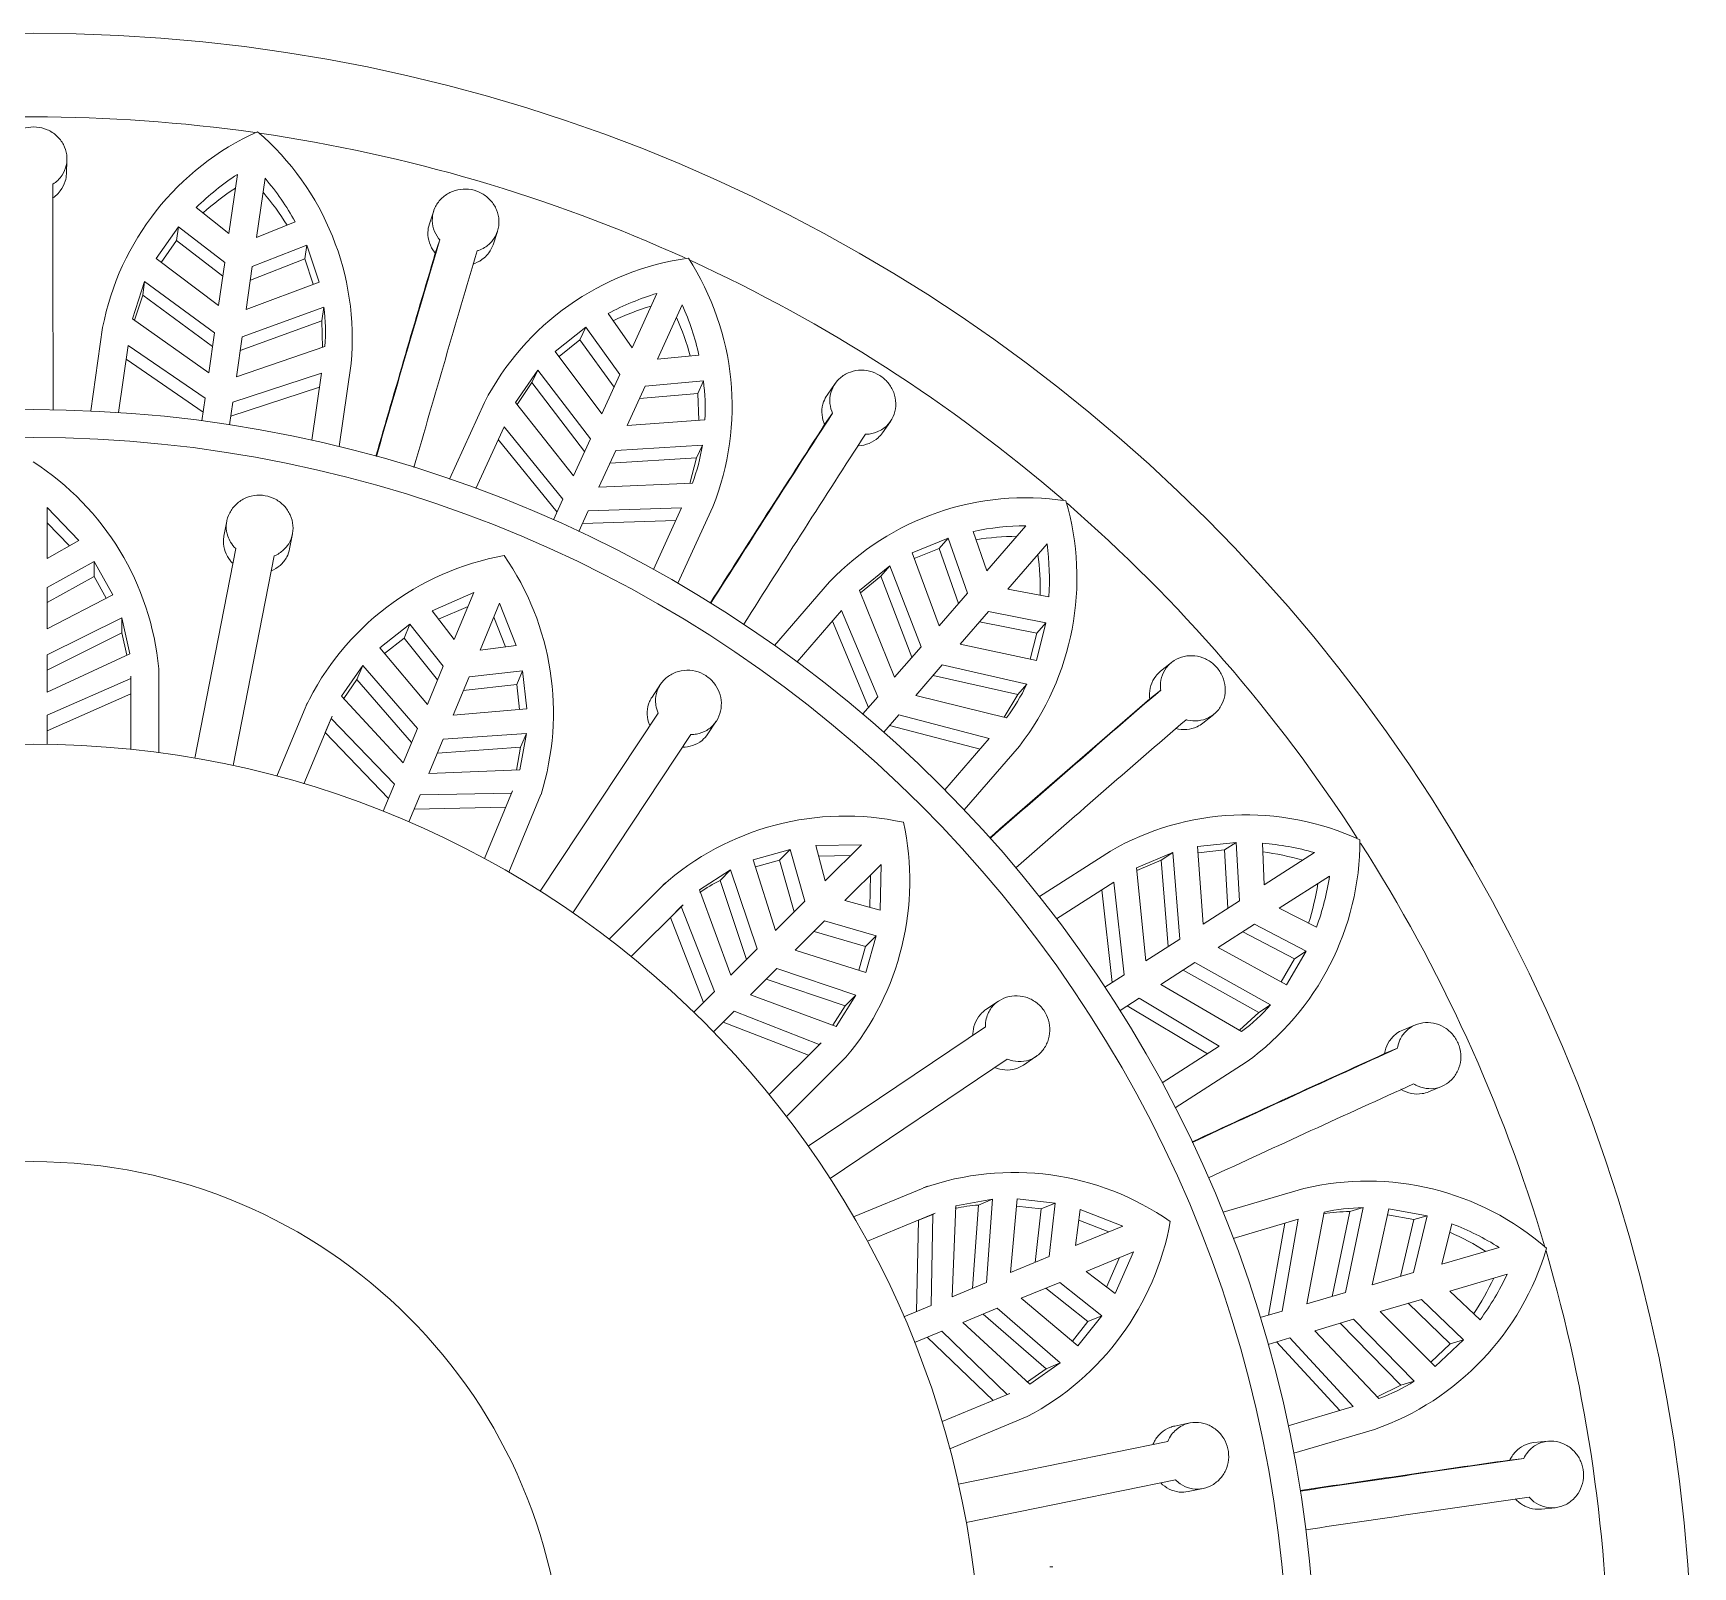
# Model space of a CAD drawing. Header units: millimetres. Extents: x -18512 to 101824, y -95768 to 52898.
# Drawn here: x 18619.16 to 18648.87, y -58385.26 to -58357.8 of the extents above; entities that cross this region are included whole.
import ezdxf

# ---------------------------------------------------------------- set-up
doc = ezdxf.new("R2010")
doc.units = ezdxf.units.MM
doc.header["$LTSCALE"] = 25
doc.layers.get('0').update_dxf_attribs({"color": 254, "lineweight": 0})
doc.layers.add('027 Sanitry Ware', color=1, linetype='Continuous', lineweight=0)

# ---------------------------------------------------------------- blocks, each defined once
blk = doc.blocks.new('SE2')
at = {"layer": '027 Sanitry Ware', "linetype": 'Continuous'}
for p, q in [((115.7023, 106.1135), (115.7051, 106.1887)), ((117.678, 105.9154), (117.6541, 105.844)), ((117.9963, 105.7322), (118.0202, 105.8035)), ((117.7096, 105.7585), (117.6859, 105.6875)), ((115.8326, 104.8382), (115.897, 105.2864)), ((117.2333, 105.0942), (117.1688, 104.6461)), ((119.8362, 104.9856), (119.7932, 104.9238)), ((117.762, 104.4719), (117.9501, 104.8838)), ((119.8224, 104.8261), (119.7796, 104.7646)), ((120.09, 104.7201), (120.133, 104.7818)), ((116.5648, 104.2457), (116.5491, 104.1654)), ((119.1781, 104.3229), (118.99, 103.9111)), ((116.9025, 104.0967), (116.9181, 104.177)), ((116.3933, 102.9704), (116.6125, 104.0983)), ((116.8186, 104.0582), (116.5994, 102.9303)), ((119.5102, 103.5768), (119.8067, 103.919)), ((116.1984, 103.0003), (116.1984, 103.4517)), ((121.645, 103.4853), (121.5863, 103.4381)), ((118.8966, 103.3676), (118.8514, 103.2994)), ((116.9981, 103.27), (116.9917, 103.2545)), ((120.0652, 103.3012), (119.985, 103.2086)), ((121.5868, 103.3362), (121.5284, 103.2893)), ((116.9893, 103.2478), (116.8343, 102.8738)), ((118.2501, 102.255), (118.8843, 103.2131)), ((120.0984, 103.1104), (120.1786, 103.203)), ((121.8138, 103.1591), (121.8724, 103.2062)), ((119.0594, 103.0972), (118.4253, 102.1391)), ((119.1516, 103.1006), (119.1968, 103.1689)), ((120.8269, 103.035), (120.5304, 102.6928)), ((118.0816, 102.3572), (118.2543, 102.7742)), ((120.9353, 102.2255), (121.3162, 102.4703)), ((118.9069, 102.2832), (118.6206, 101.997)), ((118.9236, 102.3004), (118.9118, 102.2885)), ((120.715, 101.664), (120.6471, 101.6182)), ((119.6919, 100.8835), (120.6444, 101.526)), ((122.9578, 101.5362), (122.8883, 101.5075)), ((122.86, 101.4096), (122.7908, 101.381)), ((119.5752, 101.0424), (119.8944, 101.3616)), ((120.7619, 101.3519), (119.8093, 100.7094)), ((120.8484, 101.3198), (120.9162, 101.3655)), ((122.0461, 101.3346), (121.6652, 101.0898)), ((123.0279, 101.1757), (123.0974, 101.2044)), ((120.3095, 100.6582), (119.9354, 100.5033)), ((120.3315, 100.6676), (120.316, 100.6612)), ((121.922, 100.5274), (122.3564, 100.655)), ((120.4521, 99.256), (120.8691, 99.4288)), ((121.7429, 99.3942), (121.6627, 99.3779)), ((122.7368, 99.3597), (122.3023, 99.2321)), ((120.499, 99.0646), (121.6249, 99.2937)), ((123.6684, 99.2963), (123.5936, 99.2883)), ((123.5389, 99.2023), (123.4644, 99.1944)), ((121.6668, 99.0879), (120.5409, 98.8588)), ((121.7345, 99.0251), (121.8147, 99.0414)), ((123.6341, 98.9306), (123.7089, 98.9385)), ((121.0073, 98.6204), (120.9906, 98.6204))]:
    blk.add_line(p, q, dxfattribs=at)
at = {"layer": '027 Sanitry Ware', "color": 8, "linetype": 'Continuous'}
for p, q in [((116.6217, 106.111), (116.576, 105.793)), ((116.7245, 105.7717), (116.7702, 106.0897)), ((116.576, 105.793), (116.4003, 105.9324)), ((116.9323, 105.8559), (116.7245, 105.7717)), ((116.3054, 105.8289), (116.1853, 105.6574)), ((116.2948, 105.7551), (116.3054, 105.8289)), ((116.3054, 105.8289), (116.5535, 105.6362)), ((116.2122, 105.6372), (116.2948, 105.7551)), ((116.5429, 105.5625), (116.2948, 105.7551)), ((116.7019, 105.6148), (116.9943, 105.7298)), ((116.9836, 105.656), (116.9943, 105.7298)), ((117.0611, 105.5315), (116.9943, 105.7298)), ((116.1853, 105.6574), (116.5203, 105.4058)), ((116.5535, 105.6362), (116.5203, 105.4058)), ((116.6688, 105.3845), (116.7019, 105.6148)), ((116.9836, 105.656), (116.6913, 105.5412)), ((116.9836, 105.656), (117.0297, 105.5197)), ((116.1229, 105.5348), (116.0576, 105.3334)), ((116.1229, 105.5348), (116.1123, 105.461)), ((116.4992, 105.2588), (116.1229, 105.5348)), ((116.6688, 105.3845), (117.0611, 105.5315)), ((116.0684, 105.3257), (116.1123, 105.461)), ((116.1123, 105.461), (116.4886, 105.1848)), ((118.8778, 105.4708), (118.7444, 105.1786)), ((118.8808, 105.1163), (119.0143, 105.4085)), ((116.4682, 105.0434), (116.0576, 105.3334)), ((116.637, 105.1635), (117.0759, 105.3225)), ((117.0865, 105.3962), (116.6477, 105.2375)), ((117.0865, 105.3962), (117.0759, 105.3225)), ((117.0759, 105.3225), (117.0798, 105.1803)), ((118.7444, 105.1786), (118.615, 105.3618)), ((116.4992, 105.2588), (116.4682, 105.0434)), ((116.6167, 105.0221), (116.6477, 105.2375)), ((118.4948, 105.2892), (118.3313, 105.1585)), ((118.4638, 105.2214), (118.4948, 105.2892)), ((118.4948, 105.2892), (118.6786, 105.0344)), ((116.0348, 105.1908), (115.9829, 104.8298)), ((116.0348, 105.1908), (116.4485, 104.9064)), ((117.0924, 105.1846), (116.6167, 105.0221)), ((118.3313, 105.1585), (118.5819, 104.8228)), ((118.3514, 105.1316), (118.4638, 105.2214)), ((118.6476, 104.9667), (118.4638, 105.2214)), ((119.104, 105.1385), (118.8808, 105.1163)), ((116.4377, 104.8312), (116.0241, 105.1164)), ((118.2369, 105.0584), (118.1174, 104.8836)), ((118.2369, 105.0584), (118.2059, 104.9907)), ((118.5202, 104.6876), (118.2369, 105.0584)), ((117.0634, 104.967), (116.5862, 104.8098)), ((116.597, 104.8851), (117.0741, 105.0414)), ((117.0222, 104.6804), (117.0741, 105.0414)), ((118.1257, 104.8732), (118.2059, 104.9907)), ((118.2059, 104.9907), (118.4891, 104.6196)), ((118.6786, 105.0344), (118.5819, 104.8228)), ((118.7183, 104.7605), (118.815, 104.9721)), ((118.815, 104.9721), (119.1279, 105.0001)), ((119.0969, 104.9323), (119.1279, 105.0001)), ((116.4485, 104.9064), (116.4311, 104.7852)), ((116.5796, 104.7638), (116.597, 104.8851)), ((118.4298, 104.4897), (118.1174, 104.8836)), ((119.0969, 104.9323), (118.7841, 104.9044)), ((119.0969, 104.9323), (119.1026, 104.7885)), ((118.7183, 104.7605), (119.1362, 104.7909)), ((118.0554, 104.7532), (117.9039, 104.4215)), ((118.0554, 104.7532), (118.3723, 104.3638)), ((118.3407, 104.2946), (118.0242, 104.6849)), ((118.5202, 104.6876), (118.4298, 104.4897)), ((118.5662, 104.4274), (118.6566, 104.6253)), ((119.1224, 104.654), (118.6566, 104.6253)), ((119.1224, 104.654), (119.0914, 104.5863)), ((118.6256, 104.5573), (119.0914, 104.5863)), ((119.0914, 104.5863), (119.0552, 104.4487)), ((119.0684, 104.4493), (118.5662, 104.4274)), ((118.3723, 104.3638), (118.3214, 104.2524)), ((115.5984, 104.3189), (115.7684, 104.1418)), ((115.5984, 104.0441), (115.5984, 104.3189)), ((118.4578, 104.1901), (118.5087, 104.3015)), ((118.9793, 104.2487), (118.4771, 104.2323)), ((118.5087, 104.3015), (119.0105, 104.317)), ((118.859, 103.9853), (119.0105, 104.317)), ((115.5984, 104.2371), (115.7181, 104.1129)), ((120.6518, 103.9781), (120.5793, 104.1904)), ((120.8622, 104.2209), (120.6518, 103.9781)), ((115.7684, 104.1418), (115.5984, 104.0441)), ((120.4435, 104.1546), (120.2498, 104.0753)), ((120.2498, 104.0753), (120.3956, 103.6825)), ((120.2615, 104.0437), (120.3947, 104.0983)), ((120.3947, 104.0983), (120.4435, 104.1546)), ((120.4993, 103.8021), (120.3947, 104.0983)), ((120.4435, 104.1546), (120.548, 103.8584)), ((120.7652, 103.8799), (120.9756, 104.1227)), ((115.5984, 103.8892), (115.8513, 104.0291)), ((115.8513, 104.0291), (115.8513, 103.9483)), ((115.8513, 104.0291), (115.9514, 103.8494)), ((120.131, 104.0058), (119.9671, 103.8717)), ((120.131, 104.0058), (120.0822, 103.9496)), ((120.2984, 103.5702), (120.131, 104.0058)), ((115.5984, 103.8086), (115.8513, 103.9483)), ((115.5984, 103.6657), (115.5984, 103.8892)), ((115.8513, 103.9483), (115.9166, 103.8312)), ((119.9721, 103.8594), (120.0822, 103.9496)), ((120.0822, 103.9496), (120.2494, 103.5137)), ((115.9514, 103.8494), (115.5984, 103.6657)), ((117.6685, 103.7638), (117.8933, 103.8624)), ((117.8933, 103.8624), (117.7881, 103.6086)), ((117.9267, 103.5512), (118.0318, 103.805)), ((118.0318, 103.805), (118.1211, 103.5763)), ((120.1559, 103.4058), (119.9671, 103.8717)), ((120.548, 103.8584), (120.3956, 103.6825)), ((120.9856, 103.8384), (120.7652, 103.8799)), ((115.5984, 103.526), (115.9998, 103.7257)), ((115.9998, 103.7257), (115.9998, 103.645)), ((115.9998, 103.7257), (116.043, 103.5312)), ((117.7881, 103.6086), (117.6685, 103.7638)), ((117.7038, 103.7179), (117.862, 103.7869)), ((118.0005, 103.7295), (118.0636, 103.5689)), ((119.8709, 103.7641), (119.6321, 103.4885)), ((119.8709, 103.7641), (120.0652, 103.3012)), ((120.509, 103.5843), (120.6614, 103.7602)), ((120.6614, 103.7602), (120.9695, 103.6988)), ((115.5984, 103.4446), (115.9998, 103.645)), ((115.9998, 103.645), (116.0267, 103.5236)), ((117.3875, 103.5637), (117.5487, 103.6914)), ((117.5487, 103.6914), (117.5178, 103.6168)), ((117.5487, 103.6914), (117.7288, 103.4654)), ((120.0154, 103.2437), (119.8217, 103.7073)), ((120.9207, 103.6425), (120.6127, 103.7039)), ((120.9207, 103.6425), (120.8857, 103.5029)), ((120.9185, 103.4958), (120.9695, 103.6988)), ((120.9207, 103.6425), (120.9695, 103.6988)), ((116.043, 103.5312), (115.5984, 103.3261)), ((117.6433, 103.259), (117.3875, 103.5637)), ((117.4127, 103.5336), (117.5178, 103.6168)), ((117.5178, 103.6168), (117.698, 103.391)), ((118.1211, 103.5763), (117.9267, 103.5512)), ((120.2984, 103.5702), (120.1559, 103.4058)), ((120.509, 103.5843), (120.9185, 103.4958)), ((115.5984, 103.3261), (115.5984, 103.526)), ((117.181, 103.3048), (117.2954, 103.468)), ((117.2954, 103.468), (117.2645, 103.3934)), ((117.2954, 103.468), (117.5898, 103.1298)), ((117.7288, 103.4654), (117.6433, 103.259)), ((120.2692, 103.3076), (120.4117, 103.472)), ((120.8667, 103.3683), (120.4117, 103.472)), ((115.5984, 103.2025), (116.0479, 103.3982)), ((116.0479, 103.3982), (116.0484, 103.4124)), ((116.0484, 103.4124), (116.0484, 103.018)), ((117.1932, 103.2916), (117.2645, 103.3934)), ((117.2645, 103.3934), (117.5587, 103.0547)), ((117.7819, 103.2015), (117.8674, 103.408)), ((117.8366, 103.3336), (118.1236, 103.3659)), ((117.8674, 103.408), (118.1545, 103.4405)), ((118.1545, 103.4405), (118.1236, 103.3659)), ((118.1236, 103.3659), (118.1392, 103.2327)), ((118.1545, 103.4405), (118.1783, 103.2362)), ((120.3628, 103.4155), (120.8179, 103.312)), ((120.8667, 103.3683), (120.8179, 103.312)), ((115.5984, 103.1181), (116.0479, 103.3161)), ((117.5133, 102.9452), (117.181, 103.3048)), ((120.7573, 103.1871), (120.2692, 103.3076)), ((120.8179, 103.312), (120.7444, 103.1903)), ((115.5984, 103.0446), (115.5984, 103.2025)), ((116.9797, 102.8328), (117.1306, 103.1971)), ((117.1257, 103.1839), (117.0942, 103.1079)), ((117.1306, 103.1971), (117.1257, 103.1839)), ((117.1257, 103.1839), (117.466, 102.831)), ((118.1783, 103.2362), (117.7819, 103.2015)), ((120.1786, 103.203), (120.6645, 103.0765)), ((117.0942, 103.1079), (117.4337, 102.7531)), ((117.5898, 103.1298), (117.5133, 102.9452)), ((117.7284, 103.0724), (118.1757, 103.1034)), ((118.1757, 103.1034), (118.1412, 102.9071)), ((118.1757, 103.1034), (118.1448, 103.0288)), ((120.6153, 103.0197), (120.1288, 103.1455)), ((117.6519, 102.8878), (117.7284, 103.0724)), ((117.6973, 102.9973), (118.1448, 103.0288)), ((118.1448, 103.0288), (118.1232, 102.9064)), ((120.4256, 102.8009), (120.6645, 103.0765)), ((118.1412, 102.9071), (117.6519, 102.8878)), ((117.466, 102.831), (117.4056, 102.6851)), ((117.5442, 102.6277), (117.6046, 102.7736)), ((117.6046, 102.7736), (118.0948, 102.7824)), ((118.1007, 102.7953), (117.9498, 102.431)), ((118.0948, 102.7824), (118.1007, 102.7953)), ((117.5723, 102.6957), (118.0633, 102.7065)), ((119.3957, 102.4227), (119.5936, 102.479)), ((119.5936, 102.479), (119.5365, 102.4218)), ((119.5936, 102.479), (119.6734, 102.2012)), ((119.7319, 102.5), (119.9773, 102.5051)), ((119.783, 102.3108), (119.7319, 102.5)), ((119.9773, 102.5051), (119.783, 102.3108)), ((121.6519, 102.4622), (121.4569, 102.3797)), ((121.6519, 102.4622), (121.5892, 102.422)), ((121.6897, 101.9971), (121.6519, 102.4622)), ((121.9936, 102.5169), (121.7854, 102.4954)), ((121.7854, 102.4954), (121.8147, 102.0774)), ((121.7878, 102.4618), (121.9309, 102.4766)), ((121.9309, 102.4766), (121.9936, 102.5169)), ((121.9478, 102.163), (121.9309, 102.4766)), ((121.9936, 102.5169), (122.0105, 102.2033)), ((122.1437, 102.2889), (122.134, 102.513)), ((122.414, 102.4626), (122.1437, 102.2889)), ((119.5154, 102.0432), (119.3957, 102.4227)), ((119.4075, 102.3852), (119.5365, 102.4218)), ((119.5365, 102.4218), (119.6165, 102.1443)), ((119.747, 102.4441), (119.9195, 102.4473)), ((119.8891, 102.2048), (120.0834, 102.399)), ((120.0834, 102.399), (120.0783, 102.1536)), ((121.5067, 101.8795), (121.4569, 102.3797)), ((121.4582, 102.3665), (121.5892, 102.422)), ((121.5892, 102.422), (121.6268, 101.9567)), ((119.1059, 102.2625), (119.274, 102.3695)), ((119.274, 102.3695), (119.217, 102.3124)), ((119.217, 102.3124), (119.3591, 101.8869)), ((119.274, 102.3695), (119.4166, 101.9444)), ((120.0256, 102.3412), (120.0224, 102.1687)), ((121.3342, 102.3036), (121.0274, 102.1064)), ((121.3342, 102.3036), (121.3902, 101.8047)), ((122.2248, 102.1627), (122.4951, 102.3364)), ((119.2753, 101.8031), (119.1059, 102.2625)), ((119.6734, 102.2012), (119.5154, 102.0432)), ((120.0783, 102.1536), (119.8891, 102.2048)), ((121.3263, 101.7635), (121.271, 102.263)), ((122.0105, 102.2033), (121.8147, 102.0774)), ((118.7393, 101.9035), (119.0181, 102.1823)), ((119.0085, 102.1719), (118.9504, 102.1138)), ((118.9504, 102.1138), (119.1282, 101.656)), ((119.0181, 102.1823), (119.0085, 102.1719)), ((119.0085, 102.1719), (119.1879, 101.7157)), ((122.4246, 102.0608), (122.2248, 102.1627)), ((119.6215, 101.9372), (119.7795, 102.0952)), ((119.7226, 102.0382), (120.0001, 101.9582)), ((119.7795, 102.0952), (120.0572, 102.0153)), ((120.0572, 102.0153), (120.0001, 101.9582)), ((120.0572, 102.0153), (120.001, 101.8174)), ((121.8958, 101.9513), (122.0916, 102.0771)), ((122.3072, 101.8911), (122.0289, 102.0368)), ((122.0916, 102.0771), (122.3699, 101.9314)), ((119.4166, 101.9444), (119.2753, 101.8031)), ((120.001, 101.8174), (119.6215, 101.9372)), ((120.0001, 101.9582), (119.9635, 101.8292)), ((121.6897, 101.9971), (121.5067, 101.8795)), ((121.8958, 101.9513), (122.2638, 101.751)), ((122.2638, 101.751), (122.3699, 101.9314)), ((122.3072, 101.8911), (122.3699, 101.9314)), ((119.3813, 101.697), (119.5227, 101.8383)), ((119.5227, 101.8383), (119.9477, 101.6958)), ((121.5878, 101.7533), (121.7708, 101.8709)), ((122.1782, 101.6433), (121.7708, 101.8709)), ((122.3072, 101.8911), (122.2343, 101.7671)), ((119.4652, 101.7808), (119.8907, 101.6387)), ((121.3902, 101.8047), (121.2872, 101.7384)), ((122.0221, 101.5002), (121.5878, 101.7533)), ((121.7079, 101.8305), (122.1155, 101.603)), ((119.1879, 101.7157), (119.0762, 101.604)), ((119.8408, 101.5276), (119.3813, 101.697)), ((119.9477, 101.6958), (119.8408, 101.5276)), ((119.9477, 101.6958), (119.8907, 101.6387)), ((121.3683, 101.6122), (121.4713, 101.6785)), ((121.4713, 101.6785), (121.9019, 101.4203)), ((119.1823, 101.498), (119.2939, 101.6096)), ((119.2939, 101.6096), (119.7502, 101.4302)), ((119.8907, 101.6387), (119.8239, 101.5338)), ((121.8387, 101.3796), (121.4074, 101.6374)), ((122.1155, 101.603), (122.0106, 101.5069)), ((122.1782, 101.6433), (122.1155, 101.603)), ((119.2343, 101.55), (119.6921, 101.3721)), ((119.7606, 101.4398), (119.4817, 101.161)), ((119.7502, 101.4302), (119.7606, 101.4398)), ((121.5951, 101.2231), (121.9019, 101.4203)), ((120.4854, 100.5629), (120.6817, 100.5974)), ((120.6817, 100.5974), (120.6071, 100.5665)), ((120.6817, 100.5974), (120.6507, 100.1501)), ((120.7798, 100.2036), (120.8144, 100.6)), ((120.8144, 100.6), (121.0188, 100.5763)), ((120.0093, 100.3715), (120.3736, 100.5224)), ((120.3607, 100.5165), (120.2848, 100.4851)), ((120.3607, 100.5165), (120.3519, 100.0263)), ((120.3736, 100.5224), (120.3607, 100.5165)), ((120.4661, 100.0736), (120.4854, 100.5629)), ((120.6071, 100.5665), (120.5756, 100.119)), ((120.811, 100.5609), (120.9442, 100.5453)), ((120.9442, 100.5453), (120.9119, 100.2583)), ((121.0188, 100.5763), (120.9442, 100.5453)), ((121.0188, 100.5763), (120.9863, 100.2891)), ((121.1295, 100.3484), (121.1546, 100.5428)), ((121.1546, 100.5428), (121.3833, 100.4536)), ((122.3727, 100.0344), (122.4659, 100.5284)), ((122.6048, 100.5317), (122.5098, 100.0747)), ((122.5815, 100.0958), (122.6762, 100.5527)), ((122.6762, 100.5527), (122.6048, 100.5317)), ((122.8137, 100.5469), (122.7241, 100.1376)), ((122.8065, 100.514), (122.948, 100.4879)), ((123.0195, 100.5089), (122.8137, 100.5469)), ((123.0195, 100.5089), (122.9473, 100.2032)), ((122.948, 100.4879), (123.0195, 100.5089)), ((120.2848, 100.4851), (120.2739, 99.994)), ((121.3833, 100.4536), (121.1295, 100.3484)), ((121.1472, 100.4853), (121.3077, 100.4223)), ((122.3267, 100.4899), (121.9768, 100.3872)), ((122.167, 99.974), (122.2547, 100.4688)), ((122.3267, 100.4899), (122.2399, 99.9955)), ((122.8759, 100.1822), (122.948, 100.4879)), ((123.0994, 100.2478), (123.1531, 100.4655)), ((123.4076, 100.3383), (123.0994, 100.2478)), ((120.9863, 100.2891), (120.7798, 100.2036)), ((121.1869, 100.2098), (121.4407, 100.315)), ((121.3651, 100.2837), (121.2962, 100.1256)), ((121.4407, 100.315), (121.3421, 100.0902)), ((120.6507, 100.1501), (120.4661, 100.0736)), ((120.8372, 100.065), (121.0437, 100.1505)), ((121.0437, 100.1505), (121.2697, 99.9705)), ((121.3421, 100.0902), (121.1869, 100.2098)), ((122.9473, 100.2032), (122.7241, 100.1376)), ((123.1416, 100.1039), (123.4499, 100.1944)), ((121.142, 99.8092), (120.8372, 100.065)), ((120.9693, 100.1197), (121.1951, 99.9396)), ((122.5815, 100.0958), (122.3727, 100.0344)), ((122.7663, 99.9937), (122.9896, 100.0592)), ((122.9896, 100.0592), (123.2156, 99.8411)), ((123.3046, 99.9498), (123.1416, 100.1039)), ((120.3519, 100.0263), (120.206, 99.9659)), ((120.5235, 99.935), (120.7081, 100.0115)), ((120.633, 99.9804), (120.9717, 99.6863)), ((120.7081, 100.0115), (121.0463, 99.7171)), ((121.2697, 99.9705), (121.142, 99.8092)), ((121.2697, 99.9705), (121.1951, 99.9396)), ((122.2399, 99.9955), (122.1224, 99.9609)), ((122.7663, 99.9937), (123.063, 99.6979)), ((123.1441, 99.8201), (122.9182, 100.0383)), ((120.2634, 99.8273), (120.4093, 99.8877)), ((120.4093, 99.8877), (120.7621, 99.5474)), ((120.8831, 99.6027), (120.5235, 99.935)), ((121.1951, 99.9396), (121.1119, 99.8344)), ((122.415, 99.8905), (122.6238, 99.9518)), ((122.7604, 99.5253), (122.415, 99.8905)), ((122.552, 99.9308), (122.879, 99.5976)), ((122.9505, 99.6186), (122.6238, 99.9518)), ((120.3313, 99.8555), (120.6862, 99.516)), ((122.1647, 99.817), (122.2822, 99.8515)), ((122.5505, 99.4613), (122.2092, 99.8301)), ((122.2822, 99.8515), (122.6226, 99.4825)), ((123.1441, 99.8201), (123.0392, 99.7216)), ((123.063, 99.6979), (123.2156, 99.8411)), ((123.1441, 99.8201), (123.2156, 99.8411)), ((121.0463, 99.7171), (120.8831, 99.6027)), ((121.0463, 99.7171), (120.9717, 99.6863)), ((120.9717, 99.6863), (120.8699, 99.615)), ((122.9505, 99.6186), (122.879, 99.5976)), ((120.7754, 99.5523), (120.4111, 99.4014)), ((120.7621, 99.5474), (120.7754, 99.5523)), ((122.879, 99.5976), (122.7513, 99.535)), ((122.2726, 99.3797), (122.6226, 99.4825))]:
    blk.add_line(p, q, dxfattribs=at)
at = {"layer": '027 Sanitry Ware', "linetype": 'Continuous'}
for radius in [8.925, 6.9, 5.1, 2.8548]:
    blk.add_circle((115.5234, 97.9451), radius, dxfattribs=at)
at = {"layer": '027 Sanitry Ware', "color": 8, "linetype": 'Continuous'}
blk.add_circle((115.5234, 97.9451), 6.75, dxfattribs=at)
at = {"layer": '027 Sanitry Ware', "linetype": 'Continuous'}
for centre, radius, start, end in [((115.5234, 97.9451), 8.475, 81.90815, 98.0674), ((117.3298, 105.0097), 1.4593, 114.24967, 169.07126), ((115.7706, 105.2285), 1.4688, 354.75684, 49.19496), ((115.5234, 97.9451), 8.475, 65.56813, 81.73891), ((262.7411, 105.6794), 147.1118, 179.852566, 180.32525), ((268.3539, 61.0519), 157.1406, 163.498003, 163.913205), ((256.3391, 64.6548), 144.5948, 163.484871, 163.965747), ((258.9568, 63.8901), 147.1118, 163.488929, 163.961614), ((119.2446, 104.2179), 1.4557, 97.81354, 152.78011), ((117.8183, 104.8644), 1.4636, 338.28936, 32.93517), ((115.5234, 97.9451), 8.475, 49.18924, 65.33736), ((241.2577, 26.3299), 144.5967, 147.121237, 147.602107), ((251.7692, 19.4889), 157.1407, 147.134367, 147.549569), ((243.5523, 24.8597), 147.1119, 147.125293, 147.597977), ((114.7222, 103.3167), 1.4824, 5.22468, 57.2825), ((120.8611, 102.9154), 1.4557, 81.4497, 136.41668), ((119.6539, 103.9415), 1.4825, 322.30225, 16.195), ((115.5234, 97.9451), 8.475, 32.83767, 49.00267), ((118.3159, 102.612), 1.4711, 100.16272, 154.39393), ((116.8388, 103.2144), 1.4824, 342.72468, 34.7825), ((224.1467, -15.718), 157.1409, 130.770731, 131.185932), ((215.99, -6.1947), 144.5994, 130.757605, 131.238466), ((217.7758, -8.2498), 147.1119, 130.761657, 131.234341), ((119.8893, 101.1882), 1.4711, 77.66272, 131.89393), ((122.0452, 101.2103), 1.4557, 65.08586, 120.05325), ((118.7551, 102.31), 1.4824, 320.22468, 12.2825), ((121.1897, 102.5279), 1.4688, 305.66597, 0.10401), ((115.5234, 97.9451), 8.475, 16.46696, 32.61633), ((182.5795, -30.278), 144.5961, 114.393964, 114.874835), ((187.724, -41.7164), 157.1407, 114.407094, 114.822296), ((183.7152, -32.7559), 147.1118, 114.39802, 114.870705), ((120.798, 99.2706), 1.4711, 55.16272, 109.39393), ((122.6988, 99.232), 1.4636, 48.88295, 103.52889), ((120.1795, 100.741), 1.4824, 297.72468, 349.7825), ((122.2513, 100.7459), 1.4688, 289.30227, 343.74044), ((115.5234, 97.9451), 8.475, 0.10361, 16.27056), ((145.4522, -56.4008), 157.1411, 98.043458, 98.458659), ((143.7384, -43.9745), 144.5946, 98.030325, 98.511202), ((144.1302, -46.6734), 147.1118, 98.034384, 98.507068)]:
    blk.add_arc(centre, radius, start, end, dxfattribs=at)
at = {"layer": '027 Sanitry Ware', "color": 8, "linetype": 'Continuous'}
for centre, radius, start, end in [((117.4134, 104.9031), 1.4442, 123.2419, 134.54743), ((117.3978, 104.8325), 1.4384, 123.1628, 131.90076), ((115.6703, 105.1538), 1.4442, 29.08896, 40.39444), ((115.6653, 105.0816), 1.4384, 31.73566, 40.47351), ((119.2971, 104.0888), 1.4442, 106.87822, 118.18383), ((117.6897, 104.8185), 1.45, 12.74803, 24.0081), ((116.0351, 105.2608), 1.06, 355.87355, 7.33765), ((119.2623, 104.0255), 1.4383, 106.79911, 115.53715), ((117.6702, 104.7526), 1.4383, 15.37193, 24.11006), ((117.8468, 104.8445), 1.2905, 357.62112, 6.92456), ((118.0749, 104.8205), 1.0606, 339.51316, 350.97077), ((120.8752, 102.7768), 1.4442, 90.5147, 101.82008), ((120.8239, 102.7258), 1.4383, 90.43544, 99.17353), ((119.5011, 103.872), 1.4383, 359.00831, 7.7464), ((119.542, 103.9299), 1.4464, 356.37042, 7.65843), ((119.9083, 103.8233), 1.061, 323.15123, 334.60543), ((122.0196, 101.0733), 1.4442, 74.15102, 85.45649), ((121.9561, 101.0389), 1.4383, 74.07177, 82.80991), ((119.6672, 101.4199), 0.9996, 116.77003, 124.00791), ((121.0098, 102.5113), 1.4383, 342.64469, 351.38273), ((121.0675, 102.5548), 1.4442, 339.99798, 351.3036), ((121.3867, 102.3499), 1.061, 306.78773, 318.24165), ((120.6815, 99.5696), 0.9996, 94.27003, 101.50814), ((122.6202, 99.4745), 1.0573, 90.8343, 98.62336), ((122.6915, 99.4958), 1.057, 90.82744, 102.32499), ((122.5671, 99.1012), 1.4384, 57.70831, 66.44618), ((122.6378, 99.1164), 1.4442, 57.78742, 69.09281), ((122.074, 100.7807), 1.4383, 326.28108, 335.01905), ((122.1416, 100.8061), 1.4442, 323.63437, 334.93994), ((122.3903, 100.5194), 1.0608, 290.42312, 301.87899)]:
    blk.add_arc(centre, radius, start, end, dxfattribs=at)
at = {"layer": '027 Sanitry Ware', "linetype": 'Continuous'}
for points, knots in [([(115.6298, 106.0579), (115.6391, 106.0641), (115.6478, 106.0711), (115.6557, 106.0787), (115.6643, 106.0871), (115.672, 106.0964), (115.6785, 106.1062), (115.6891, 106.1223), (115.6969, 106.1404), (115.7012, 106.1589), (115.7054, 106.1775), (115.7063, 106.197), (115.7037, 106.216), (115.7012, 106.235), (115.695, 106.254), (115.6859, 106.2713), (115.6767, 106.2887), (115.6642, 106.3048), (115.6494, 106.3183), (115.6347, 106.3318), (115.6174, 106.343), (115.5988, 106.351), (115.5805, 106.3588), (115.5604, 106.3638), (115.5404, 106.3654), (115.5207, 106.367), (115.5004, 106.3653), (115.4812, 106.3606), (115.4621, 106.3559), (115.4435, 106.348), (115.427, 106.3376), (115.4103, 106.3271), (115.3953, 106.3138), (115.3831, 106.2987), (115.3707, 106.2834), (115.3609, 106.266), (115.3545, 106.2478), (115.348, 106.2294), (115.3448, 106.2098), (115.3451, 106.1905), (115.3455, 106.1713), (115.3495, 106.152), (115.3567, 106.1341), (115.3639, 106.1165), (115.3744, 106.0998), (115.3876, 106.0854), (115.397, 106.0751), (115.4079, 106.0658), (115.4198, 106.058)], [0, 0, 0, 0, 0.037721, 0.037721, 0.037721, 0.078804, 0.078804, 0.078804, 0.146327, 0.146327, 0.146327, 0.213824, 0.213824, 0.213824, 0.281705, 0.281705, 0.281705, 0.349746, 0.349746, 0.349746, 0.417229, 0.417229, 0.417229, 0.483581, 0.483581, 0.483581, 0.548968, 0.548968, 0.548968, 0.614277, 0.614277, 0.614277, 0.68047, 0.68047, 0.68047, 0.747906, 0.747906, 0.747906, 0.81612, 0.81612, 0.81612, 0.884234, 0.884234, 0.884234, 0.951646, 0.951646, 0.951646, 1, 1, 1, 1]), ([(115.7023, 106.1136), (115.7018, 106.1), (115.6995, 106.0864), (115.6956, 106.0735), (115.6901, 106.0552), (115.6811, 106.0376), (115.6693, 106.0222), (115.6618, 106.0124), (115.653, 106.0033), (115.6434, 105.9952), (115.6382, 105.9909), (115.6327, 105.9868), (115.6271, 105.9831)], [0.8182606, 0.8182606, 0.8182606, 0.8182606, 0.8663483, 0.8663483, 0.8663483, 0.9341342, 0.9341342, 0.9341342, 0.9769827, 0.9769827, 0.9769827, 1, 1, 1, 1]), ([(117.9112, 105.6993), (117.9135, 105.7001), (117.9159, 105.7008), (117.9182, 105.7017), (117.9297, 105.7057), (117.9407, 105.7109), (117.9509, 105.7172), (117.9675, 105.7273), (117.9822, 105.7403), (117.9941, 105.7553), (118.0059, 105.7702), (118.015, 105.7874), (118.0208, 105.8055), (118.0266, 105.8237), (118.0292, 105.8432), (118.0283, 105.8625), (118.0274, 105.882), (118.0229, 105.9017), (118.0153, 105.92), (118.0077, 105.9383), (117.9967, 105.9557), (117.9832, 105.9708), (117.9699, 105.9856), (117.9537, 105.9985), (117.936, 106.0083), (117.9187, 106.018), (117.8994, 106.0249), (117.8799, 106.0286), (117.8605, 106.0322), (117.8402, 106.0327), (117.8208, 106.0301), (117.8013, 106.0275), (117.7821, 106.0216), (117.7647, 106.013), (117.747, 106.0043), (117.7307, 105.9926), (117.7171, 105.9788), (117.7034, 105.9649), (117.692, 105.9484), (117.6841, 105.9309), (117.6761, 105.9133), (117.6713, 105.8941), (117.6701, 105.8749), (117.6689, 105.8558), (117.6712, 105.8362), (117.677, 105.8178), (117.6826, 105.7995), (117.6918, 105.7818), (117.7036, 105.7661), (117.7055, 105.7635), (117.7075, 105.761), (117.7096, 105.7585)], [0, 0, 0, 0, 0.008335, 0.008335, 0.008335, 0.049413, 0.049413, 0.049413, 0.116715, 0.116715, 0.116715, 0.18399, 0.18399, 0.18399, 0.25167, 0.25167, 0.25167, 0.319727, 0.319727, 0.319727, 0.387565, 0.387565, 0.387565, 0.45446, 0.45446, 0.45446, 0.520209, 0.520209, 0.520209, 0.585432, 0.585432, 0.585432, 0.651156, 0.651156, 0.651156, 0.718067, 0.718067, 0.718067, 0.78605, 0.78605, 0.78605, 0.854326, 0.854326, 0.854326, 0.922096, 0.922096, 0.922096, 0.989089, 0.989089, 0.989089, 1, 1, 1, 1]), ([(117.6859, 105.6875), (117.6846, 105.689), (117.6833, 105.6906), (117.682, 105.6922), (117.67, 105.7075), (117.6605, 105.7248), (117.6545, 105.7427), (117.6484, 105.7607), (117.6455, 105.7797), (117.646, 105.7984), (117.6465, 105.8139), (117.6492, 105.8294), (117.6542, 105.8441)], [0, 0, 0, 0, 0.0069184, 0.0069184, 0.0069184, 0.073167, 0.073167, 0.073167, 0.1395738, 0.1395738, 0.1395738, 0.1944602, 0.1944602, 0.1944602, 0.1944602]), ([(117.9964, 105.7323), (117.9911, 105.7167), (117.9834, 105.7017), (117.9736, 105.6885), (117.9663, 105.6786), (117.9578, 105.6694), (117.9483, 105.6613), (117.9338, 105.649), (117.9167, 105.639), (117.8984, 105.6321), (117.8948, 105.6307), (117.8911, 105.6294), (117.8874, 105.6283)], [0.8182702, 0.8182702, 0.8182702, 0.8182702, 0.8767385, 0.8767385, 0.8767385, 0.9200533, 0.9200533, 0.9200533, 0.9868667, 0.9868667, 0.9868667, 1, 1, 1, 1]), ([(119.999, 104.7125), (120.0011, 104.7126), (120.0032, 104.7126), (120.0053, 104.7127), (120.0248, 104.7136), (120.0441, 104.7178), (120.0617, 104.725), (120.0728, 104.7295), (120.0833, 104.7352), (120.093, 104.7419), (120.1087, 104.7528), (120.1226, 104.7667), (120.1334, 104.7824), (120.1443, 104.7982), (120.1524, 104.8162), (120.1571, 104.835), (120.1619, 104.8538), (120.1633, 104.874), (120.1613, 104.8937), (120.1593, 104.9134), (120.1538, 104.9333), (120.1452, 104.9515), (120.1367, 104.9696), (120.1249, 104.9866), (120.1108, 105.0011), (120.097, 105.0153), (120.0806, 105.0276), (120.0629, 105.0367), (120.0453, 105.0458), (120.0261, 105.0521), (120.0068, 105.0552), (119.9873, 105.0583), (119.9672, 105.0582), (119.9481, 105.055), (119.9286, 105.0517), (119.9096, 105.0452), (119.8927, 105.0359), (119.8755, 105.0265), (119.8599, 105.0141), (119.8472, 104.9996), (119.8344, 104.985), (119.8243, 104.9681), (119.8176, 104.95), (119.811, 104.9321), (119.8076, 104.9127), (119.8077, 104.8933), (119.8078, 104.8742), (119.8115, 104.8546), (119.8183, 104.8362), (119.8195, 104.8328), (119.8209, 104.8294), (119.8224, 104.8261)], [0, 0, 0, 0, 0.006979, 0.006979, 0.006979, 0.073479, 0.073479, 0.073479, 0.114703, 0.114703, 0.114703, 0.182502, 0.182502, 0.182502, 0.250281, 0.250281, 0.250281, 0.318335, 0.318335, 0.318335, 0.386185, 0.386185, 0.386185, 0.453104, 0.453104, 0.453104, 0.518873, 0.518873, 0.518873, 0.584096, 0.584096, 0.584096, 0.649801, 0.649801, 0.649801, 0.716686, 0.716686, 0.716686, 0.784653, 0.784653, 0.784653, 0.852932, 0.852932, 0.852932, 0.920717, 0.920717, 0.920717, 0.987725, 0.987725, 0.987725, 1, 1, 1, 1]), ([(119.7796, 104.7646), (119.7779, 104.7683), (119.7764, 104.772), (119.7751, 104.7757), (119.7685, 104.7939), (119.765, 104.8132), (119.7648, 104.8321), (119.7647, 104.851), (119.768, 104.87), (119.7744, 104.8876), (119.779, 104.9004), (119.7854, 104.9126), (119.7932, 104.9238)], [0, 0, 0, 0, 0.0134688, 0.0134688, 0.0134688, 0.0797223, 0.0797223, 0.0797223, 0.14616, 0.14616, 0.14616, 0.194443, 0.194443, 0.194443, 0.194443]), ([(120.09, 104.7201), (120.0834, 104.7106), (120.0758, 104.7018), (120.0673, 104.694), (120.0534, 104.6812), (120.0369, 104.6708), (120.0191, 104.6635), (120.0013, 104.6563), (119.9818, 104.6521), (119.9621, 104.6512), (119.9602, 104.6511), (119.9582, 104.6511), (119.9562, 104.6511)], [0.8183638, 0.8183638, 0.8183638, 0.8183638, 0.8589836, 0.8589836, 0.8589836, 0.9261844, 0.9261844, 0.9261844, 0.9934089, 0.9934089, 0.9934089, 1, 1, 1, 1]), ([(116.6125, 104.0983), (116.602, 104.1084), (116.5929, 104.1199), (116.5854, 104.132), (116.5793, 104.1421), (116.5742, 104.1529), (116.5704, 104.1639), (116.5642, 104.182), (116.5613, 104.2014), (116.5619, 104.2204), (116.5625, 104.2395), (116.5667, 104.2586), (116.574, 104.2764), (116.5814, 104.2944), (116.5922, 104.3115), (116.6056, 104.3262), (116.619, 104.341), (116.6355, 104.3539), (116.6535, 104.3635), (116.6714, 104.3731), (116.6913, 104.3798), (116.7116, 104.3829), (116.7314, 104.386), (116.752, 104.3858), (116.7718, 104.3823), (116.7911, 104.3788), (116.8101, 104.3721), (116.8272, 104.3628), (116.8443, 104.3535), (116.86, 104.3413), (116.8731, 104.3273), (116.8865, 104.313), (116.8976, 104.2964), (116.9055, 104.279), (116.9137, 104.261), (116.9188, 104.2416), (116.9205, 104.2223), (116.9222, 104.2027), (116.9203, 104.1828), (116.9151, 104.1641), (116.9099, 104.1455), (116.9011, 104.1277), (116.8894, 104.1122), (116.8779, 104.0969), (116.8633, 104.0834), (116.8469, 104.0728), (116.838, 104.0671), (116.8285, 104.0622), (116.8186, 104.0582)], [0, 0, 0, 0, 0.049504, 0.049504, 0.049504, 0.090176, 0.090176, 0.090176, 0.157821, 0.157821, 0.157821, 0.225413, 0.225413, 0.225413, 0.293804, 0.293804, 0.293804, 0.362711, 0.362711, 0.362711, 0.430787, 0.430787, 0.430787, 0.496896, 0.496896, 0.496896, 0.561301, 0.561301, 0.561301, 0.625531, 0.625531, 0.625531, 0.691162, 0.691162, 0.691162, 0.758751, 0.758751, 0.758751, 0.827552, 0.827552, 0.827552, 0.896201, 0.896201, 0.896201, 0.963832, 0.963832, 0.963832, 1, 1, 1, 1]), ([(116.597, 104.0185), (116.5924, 104.023), (116.5881, 104.0277), (116.584, 104.0326), (116.5717, 104.0473), (116.562, 104.0642), (116.5556, 104.0818), (116.5492, 104.0995), (116.546, 104.1184), (116.5462, 104.137), (116.5463, 104.1465), (116.5473, 104.156), (116.5491, 104.1653)], [0, 0, 0, 0, 0.021657, 0.021657, 0.021657, 0.0877559, 0.0877559, 0.0877559, 0.1542196, 0.1542196, 0.1542196, 0.1878964, 0.1878964, 0.1878964, 0.1878964]), ([(116.9025, 104.0968), (116.8996, 104.0814), (116.8943, 104.0664), (116.8869, 104.0527), (116.878, 104.0359), (116.8657, 104.0204), (116.851, 104.0077), (116.8371, 103.9956), (116.8207, 103.9856), (116.8032, 103.9785)], [0.8118103, 0.8118103, 0.8118103, 0.8118103, 0.8673683, 0.8673683, 0.8673683, 0.9353592, 0.9353592, 0.9353592, 1, 1, 1, 1]), ([(118.8843, 103.2131), (118.8785, 103.2265), (118.8744, 103.2406), (118.8722, 103.2547), (118.8704, 103.2664), (118.8698, 103.2782), (118.8705, 103.2898), (118.8717, 103.309), (118.8765, 103.328), (118.8843, 103.3454), (118.8922, 103.3627), (118.9033, 103.3788), (118.9169, 103.3925), (118.9306, 103.4062), (118.9471, 103.4179), (118.9651, 103.4264), (118.9832, 103.4349), (119.0033, 103.4405), (119.0237, 103.4425), (119.0438, 103.4445), (119.0648, 103.443), (119.0848, 103.4382), (119.1042, 103.4335), (119.1232, 103.4254), (119.1402, 103.4145), (119.1567, 103.404), (119.1716, 103.3905), (119.1839, 103.3753), (119.1961, 103.3602), (119.2059, 103.3429), (119.2127, 103.325), (119.2196, 103.3066), (119.2235, 103.2871), (119.2242, 103.2679), (119.2248, 103.2482), (119.2221, 103.2283), (119.2163, 103.2099), (119.2104, 103.1911), (119.2011, 103.1734), (119.1891, 103.1582), (119.1771, 103.143), (119.1622, 103.1299), (119.1454, 103.12), (119.129, 103.1102), (119.1103, 103.1034), (119.0911, 103.0999), (119.0807, 103.098), (119.0701, 103.0971), (119.0594, 103.0972)], [0, 0, 0, 0, 0.049504, 0.049504, 0.049504, 0.090176, 0.090176, 0.090176, 0.157821, 0.157821, 0.157821, 0.225413, 0.225413, 0.225413, 0.293804, 0.293804, 0.293804, 0.362711, 0.362711, 0.362711, 0.430787, 0.430787, 0.430787, 0.496896, 0.496896, 0.496896, 0.561301, 0.561301, 0.561301, 0.625531, 0.625531, 0.625531, 0.691162, 0.691162, 0.691162, 0.758751, 0.758751, 0.758751, 0.827552, 0.827552, 0.827552, 0.896201, 0.896201, 0.896201, 0.963832, 0.963832, 0.963832, 1, 1, 1, 1]), ([(121.7243, 103.1775), (121.7266, 103.1768), (121.7289, 103.1763), (121.7312, 103.1757), (121.7502, 103.1712), (121.7699, 103.1699), (121.7888, 103.1719), (121.8079, 103.1739), (121.8266, 103.1793), (121.8434, 103.1877), (121.8541, 103.193), (121.8643, 103.1995), (121.8735, 103.2071), (121.8884, 103.2193), (121.9012, 103.2344), (121.911, 103.2512), (121.9207, 103.268), (121.9277, 103.2869), (121.9312, 103.3065), (121.9347, 103.326), (121.935, 103.3466), (121.9317, 103.3665), (121.9286, 103.3862), (121.922, 103.4058), (121.9125, 103.4236), (121.9032, 103.4412), (121.8907, 103.4574), (121.8763, 103.4711), (121.862, 103.4847), (121.8452, 103.4961), (121.8275, 103.5044), (121.8096, 103.5128), (121.7903, 103.5183), (121.771, 103.5205), (121.7514, 103.5228), (121.7314, 103.5218), (121.7126, 103.5176), (121.6934, 103.5133), (121.675, 103.5056), (121.6588, 103.4952), (121.6425, 103.4848), (121.6281, 103.4713), (121.6167, 103.4558), (121.6053, 103.4404), (121.5967, 103.4227), (121.5915, 103.404), (121.5863, 103.3856), (121.5844, 103.3658), (121.5858, 103.3462), (121.586, 103.3429), (121.5864, 103.3396), (121.5868, 103.3362)], [0, 0, 0, 0, 0.007943, 0.007943, 0.007943, 0.074448, 0.074448, 0.074448, 0.141278, 0.141278, 0.141278, 0.183274, 0.183274, 0.183274, 0.251291, 0.251291, 0.251291, 0.319317, 0.319317, 0.319317, 0.387159, 0.387159, 0.387159, 0.454062, 0.454062, 0.454062, 0.519817, 0.519817, 0.519817, 0.585041, 0.585041, 0.585041, 0.65076, 0.65076, 0.65076, 0.717665, 0.717665, 0.717665, 0.785644, 0.785644, 0.785644, 0.853921, 0.853921, 0.853921, 0.921697, 0.921697, 0.921697, 0.988695, 0.988695, 0.988695, 1, 1, 1, 1]), ([(121.5284, 103.2893), (121.5277, 103.2944), (121.5273, 103.2994), (121.5271, 103.3045), (121.5262, 103.3238), (121.5287, 103.3433), (121.5342, 103.3613), (121.5398, 103.3794), (121.5487, 103.3965), (121.56, 103.4113), (121.5677, 103.4212), (121.5766, 103.4303), (121.5864, 103.4382)], [0, 0, 0, 0, 0.01725, 0.01725, 0.01725, 0.0835049, 0.0835049, 0.0835049, 0.1499595, 0.1499595, 0.1499595, 0.1944158, 0.1944158, 0.1944158, 0.1944158]), ([(118.8395, 103.1454), (118.8369, 103.1513), (118.8347, 103.1573), (118.8328, 103.1634), (118.8271, 103.1818), (118.8246, 103.2011), (118.8255, 103.2198), (118.8263, 103.2386), (118.8306, 103.2573), (118.838, 103.2744), (118.8417, 103.283), (118.8462, 103.2914), (118.8514, 103.2993)], [0, 0, 0, 0, 0.0217995, 0.0217995, 0.0217995, 0.0879003, 0.0879003, 0.0879003, 0.1543667, 0.1543667, 0.1543667, 0.1878993, 0.1878993, 0.1878993, 0.1878993]), ([(119.1517, 103.1007), (119.143, 103.0876), (119.1324, 103.0758), (119.1203, 103.0659), (119.1056, 103.0538), (119.0883, 103.0443), (119.0699, 103.0381), (119.0525, 103.0323), (119.0335, 103.0293), (119.0146, 103.0295)], [0.8118055, 0.8118055, 0.8118055, 0.8118055, 0.8675111, 0.8675111, 0.8675111, 0.9355014, 0.9355014, 0.9355014, 1, 1, 1, 1]), ([(121.8138, 103.1591), (121.8041, 103.1513), (121.7934, 103.1446), (121.7822, 103.1393), (121.7649, 103.1312), (121.7459, 103.1261), (121.7266, 103.1245), (121.7074, 103.123), (121.6875, 103.1248), (121.6684, 103.1299), (121.6676, 103.1301), (121.6668, 103.1303), (121.666, 103.1306)], [0.8180098, 0.8180098, 0.8180098, 0.8180098, 0.8622017, 0.8622017, 0.8622017, 0.9298897, 0.9298897, 0.9298897, 0.9972138, 0.9972138, 0.9972138, 1, 1, 1, 1]), ([(120.6444, 101.526), (120.6442, 101.5405), (120.6458, 101.5551), (120.6492, 101.569), (120.652, 101.5805), (120.656, 101.5916), (120.6611, 101.6021), (120.6695, 101.6193), (120.6812, 101.6351), (120.695, 101.6481), (120.7089, 101.6611), (120.7254, 101.6718), (120.7432, 101.6792), (120.7611, 101.6867), (120.7808, 101.6911), (120.8007, 101.692), (120.8207, 101.693), (120.8414, 101.6905), (120.861, 101.6845), (120.8804, 101.6787), (120.8992, 101.6693), (120.9158, 101.6572), (120.9319, 101.6454), (120.9464, 101.6306), (120.9579, 101.6141), (120.9691, 101.5981), (120.9778, 101.5799), (120.9833, 101.5612), (120.9888, 101.5425), (120.9913, 101.5228), (120.9906, 101.5036), (120.99, 101.4841), (120.9861, 101.4645), (120.9794, 101.4465), (120.9725, 101.428), (120.9624, 101.4107), (120.9499, 101.3959), (120.9373, 101.3809), (120.9219, 101.368), (120.905, 101.3586), (120.8881, 101.3491), (120.8693, 101.3427), (120.8501, 101.34), (120.8311, 101.3373), (120.8113, 101.3381), (120.7921, 101.3422), (120.7819, 101.3445), (120.7717, 101.3477), (120.7619, 101.3519)], [0, 0, 0, 0, 0.049504, 0.049504, 0.049504, 0.090176, 0.090176, 0.090176, 0.157821, 0.157821, 0.157821, 0.225413, 0.225413, 0.225413, 0.293804, 0.293804, 0.293804, 0.362711, 0.362711, 0.362711, 0.430787, 0.430787, 0.430787, 0.496896, 0.496896, 0.496896, 0.561301, 0.561301, 0.561301, 0.625531, 0.625531, 0.625531, 0.691162, 0.691162, 0.691162, 0.758751, 0.758751, 0.758751, 0.827552, 0.827552, 0.827552, 0.896201, 0.896201, 0.896201, 0.963832, 0.963832, 0.963832, 1, 1, 1, 1]), ([(120.5771, 101.4805), (120.577, 101.4869), (120.5772, 101.4932), (120.5778, 101.4994), (120.5796, 101.5186), (120.5846, 101.5374), (120.5925, 101.5543), (120.6005, 101.5714), (120.6115, 101.587), (120.6248, 101.6001), (120.6316, 101.6067), (120.6391, 101.6128), (120.647, 101.6182)], [0, 0, 0, 0, 0.0214106, 0.0214106, 0.0214106, 0.0875136, 0.0875136, 0.0875136, 0.15398, 0.15398, 0.15398, 0.1879122, 0.1879122, 0.1879122, 0.1879122]), ([(122.7908, 101.381), (122.7916, 101.3859), (122.7925, 101.3908), (122.7937, 101.3956), (122.7983, 101.4144), (122.8061, 101.4324), (122.8164, 101.4481), (122.8268, 101.464), (122.8401, 101.4779), (122.8552, 101.489), (122.8654, 101.4964), (122.8766, 101.5027), (122.8884, 101.5075)], [0, 0, 0, 0, 0.0167972, 0.0167972, 0.0167972, 0.0830502, 0.0830502, 0.0830502, 0.1495011, 0.1495011, 0.1495011, 0.1944146, 0.1944146, 0.1944146, 0.1944146]), ([(122.9473, 101.2185), (122.9553, 101.2135), (122.9637, 101.2092), (122.9722, 101.2056), (122.9901, 101.198), (123.0092, 101.1936), (123.0281, 101.1926), (123.0471, 101.1916), (123.0664, 101.194), (123.0844, 101.1997), (123.1025, 101.2054), (123.1199, 101.2145), (123.135, 101.2263), (123.145, 101.234), (123.1541, 101.243), (123.1621, 101.2529), (123.1743, 101.268), (123.1841, 101.2855), (123.1907, 101.3042), (123.1973, 101.3228), (123.2009, 101.3431), (123.201, 101.3633), (123.2011, 101.3832), (123.1979, 101.4036), (123.1915, 101.4227), (123.1853, 101.4415), (123.1758, 101.4595), (123.164, 101.4754), (123.1522, 101.4912), (123.1377, 101.5052), (123.1217, 101.5163), (123.1055, 101.5276), (123.0873, 101.5362), (123.0688, 101.5416), (123.0498, 101.5471), (123.0299, 101.5494), (123.0107, 101.5482), (122.9912, 101.5471), (122.9718, 101.5425), (122.9542, 101.5347), (122.9366, 101.5269), (122.9203, 101.5158), (122.9066, 101.5022), (122.8931, 101.4888), (122.8818, 101.4726), (122.8737, 101.4549), (122.8671, 101.4407), (122.8625, 101.4254), (122.86, 101.4096)], [0, 0, 0, 0, 0.031928, 0.031928, 0.031928, 0.098523, 0.098523, 0.098523, 0.165504, 0.165504, 0.165504, 0.233022, 0.233022, 0.233022, 0.276882, 0.276882, 0.276882, 0.3441, 0.3441, 0.3441, 0.411371, 0.411371, 0.411371, 0.477829, 0.477829, 0.477829, 0.543276, 0.543276, 0.543276, 0.608554, 0.608554, 0.608554, 0.674649, 0.674649, 0.674649, 0.74199, 0.74199, 0.74199, 0.810174, 0.810174, 0.810174, 0.878333, 0.878333, 0.878333, 0.94582, 0.94582, 0.94582, 1, 1, 1, 1]), ([(120.8485, 101.3198), (120.8355, 101.3111), (120.8213, 101.3043), (120.8065, 101.2997), (120.7882, 101.2942), (120.7686, 101.2919), (120.7493, 101.2932), (120.7308, 101.2945), (120.7121, 101.299), (120.6945, 101.3064)], [0.8117979, 0.8117979, 0.8117979, 0.8117979, 0.8671042, 0.8671042, 0.8671042, 0.9351038, 0.9351038, 0.9351038, 1, 1, 1, 1]), ([(123.028, 101.1757), (123.0166, 101.171), (123.0046, 101.1676), (122.9925, 101.1657), (122.9737, 101.1627), (122.9539, 101.1631), (122.9349, 101.167), (122.9161, 101.1709), (122.8974, 101.1782), (122.8805, 101.1884), (122.8797, 101.1889), (122.8789, 101.1894), (122.878, 101.19)], [0.818016, 0.818016, 0.818016, 0.818016, 0.8616159, 0.8616159, 0.8616159, 0.9294327, 0.9294327, 0.9294327, 0.9967596, 0.9967596, 0.9967596, 1, 1, 1, 1]), ([(121.5454, 99.2775), (121.5478, 99.2837), (121.5506, 99.2898), (121.5538, 99.2957), (121.5628, 99.3126), (121.5748, 99.328), (121.5887, 99.3405), (121.6026, 99.3531), (121.6189, 99.3632), (121.6362, 99.3701), (121.6447, 99.3734), (121.6536, 99.376), (121.6626, 99.3778)], [0, 0, 0, 0, 0.0227284, 0.0227284, 0.0227284, 0.0888366, 0.0888366, 0.0888366, 0.1553153, 0.1553153, 0.1553153, 0.187904, 0.187904, 0.187904, 0.187904]), ([(121.6249, 99.2937), (121.6303, 99.3072), (121.6374, 99.3201), (121.6458, 99.3316), (121.6528, 99.3411), (121.6607, 99.3499), (121.6695, 99.3576), (121.6838, 99.3703), (121.7006, 99.3805), (121.7185, 99.3872), (121.7363, 99.3939), (121.7556, 99.3974), (121.7748, 99.3974), (121.7943, 99.3975), (121.8142, 99.394), (121.8329, 99.3873), (121.8517, 99.3805), (121.8699, 99.3703), (121.8857, 99.3573), (121.9014, 99.3444), (121.9152, 99.3286), (121.9259, 99.311), (121.9363, 99.294), (121.944, 99.2748), (121.9483, 99.2552), (121.9525, 99.236), (121.9536, 99.2159), (121.9515, 99.1965), (121.9494, 99.1772), (121.9442, 99.158), (121.9363, 99.1406), (121.9282, 99.1227), (121.9171, 99.1061), (121.904, 99.0921), (121.8905, 99.0776), (121.8746, 99.0655), (121.8574, 99.0566), (121.84, 99.0475), (121.8208, 99.0416), (121.8016, 99.0393), (121.7824, 99.037), (121.7626, 99.0383), (121.7438, 99.0432), (121.7252, 99.0479), (121.7072, 99.0562), (121.6911, 99.0674), (121.6825, 99.0734), (121.6743, 99.0803), (121.6668, 99.0879)], [0, 0, 0, 0, 0.049504, 0.049504, 0.049504, 0.090176, 0.090176, 0.090176, 0.157821, 0.157821, 0.157821, 0.225413, 0.225413, 0.225413, 0.293804, 0.293804, 0.293804, 0.362711, 0.362711, 0.362711, 0.430787, 0.430787, 0.430787, 0.496896, 0.496896, 0.496896, 0.561301, 0.561301, 0.561301, 0.625531, 0.625531, 0.625531, 0.691162, 0.691162, 0.691162, 0.758751, 0.758751, 0.758751, 0.827552, 0.827552, 0.827552, 0.896201, 0.896201, 0.896201, 0.963832, 0.963832, 0.963832, 1, 1, 1, 1]), ([(123.4644, 99.1944), (123.466, 99.1977), (123.4676, 99.2009), (123.4694, 99.2041), (123.4787, 99.2211), (123.4909, 99.2365), (123.505, 99.2491), (123.5192, 99.2616), (123.5357, 99.2717), (123.5531, 99.2785), (123.566, 99.2835), (123.5798, 99.2868), (123.5937, 99.2883)], [0, 0, 0, 0, 0.0123433, 0.0123433, 0.0123433, 0.0785923, 0.0785923, 0.0785923, 0.1450208, 0.1450208, 0.1450208, 0.1944371, 0.1944371, 0.1944371, 0.1944371]), ([(123.5688, 98.9944), (123.5766, 98.9856), (123.5852, 98.9777), (123.5944, 98.9708), (123.6098, 98.9591), (123.6272, 98.9502), (123.6453, 98.9447), (123.6635, 98.9391), (123.6828, 98.9368), (123.7016, 98.9379), (123.7206, 98.9391), (123.7397, 98.9437), (123.7573, 98.9516), (123.7751, 98.9594), (123.7917, 98.9707), (123.806, 98.9844), (123.8154, 98.9935), (123.8239, 99.0037), (123.8312, 99.0148), (123.8418, 99.0311), (123.85, 99.0496), (123.8549, 99.0688), (123.8599, 99.088), (123.8617, 99.1084), (123.8603, 99.1284), (123.8588, 99.1481), (123.8541, 99.1679), (123.8465, 99.1862), (123.839, 99.2044), (123.8284, 99.2215), (123.8156, 99.2362), (123.8027, 99.2511), (123.7872, 99.264), (123.7706, 99.2737), (123.7536, 99.2837), (123.7348, 99.2907), (123.7159, 99.2943), (123.6967, 99.2979), (123.6768, 99.2981), (123.6579, 99.2948), (123.639, 99.2915), (123.6204, 99.2846), (123.6039, 99.2747), (123.5875, 99.265), (123.5726, 99.252), (123.5604, 99.2368), (123.552, 99.2263), (123.5448, 99.2147), (123.5389, 99.2023)], [0, 0, 0, 0, 0.039659, 0.039659, 0.039659, 0.106289, 0.106289, 0.106289, 0.173326, 0.173326, 0.173326, 0.240908, 0.240908, 0.240908, 0.308924, 0.308924, 0.308924, 0.353471, 0.353471, 0.353471, 0.419443, 0.419443, 0.419443, 0.485462, 0.485462, 0.485462, 0.550835, 0.550835, 0.550835, 0.616162, 0.616162, 0.616162, 0.682394, 0.682394, 0.682394, 0.749866, 0.749866, 0.749866, 0.818094, 0.818094, 0.818094, 0.886198, 0.886198, 0.886198, 0.95359, 0.95359, 0.95359, 1, 1, 1, 1]), ([(121.7346, 99.0251), (121.7189, 99.0219), (121.7027, 99.0211), (121.6869, 99.0228), (121.668, 99.0247), (121.649, 99.0303), (121.6317, 99.039), (121.6155, 99.0472), (121.6003, 99.0584), (121.5872, 99.0717)], [0.8117896, 0.8117896, 0.8117896, 0.8117896, 0.8684539, 0.8684539, 0.8684539, 0.936435, 0.936435, 0.936435, 1, 1, 1, 1]), ([(123.6341, 98.9306), (123.6231, 98.9294), (123.612, 98.9294), (123.6011, 98.9305), (123.5821, 98.9325), (123.5632, 98.938), (123.5459, 98.9466), (123.5287, 98.9552), (123.5126, 98.9672), (123.499, 98.9814), (123.4974, 98.9831), (123.4958, 98.9848), (123.4943, 98.9865)], [0.8180855, 0.8180855, 0.8180855, 0.8180855, 0.8570685, 0.8570685, 0.8570685, 0.9249114, 0.9249114, 0.9249114, 0.9922736, 0.9922736, 0.9922736, 1, 1, 1, 1])]:
    blk.add_open_spline(points, degree=3, knots=knots, dxfattribs=at)
blk = doc.blocks.new('ETYIIR76')
at = {"xscale": 3.328501294135078, "yscale": 3.328501294135078, "zscale": 3.328501294135078, "rotation": 270}
blk.add_blockref('SE2', (19179.873, 16636.102), dxfattribs=at)

msp = doc.modelspace()

# ---------------------------------------------------------------- block references
at = {"rotation": 90}
msp.add_blockref('ETYIIR76', (34870.741, -77893.392), dxfattribs=at)

doc.saveas('drawing.dxf')
